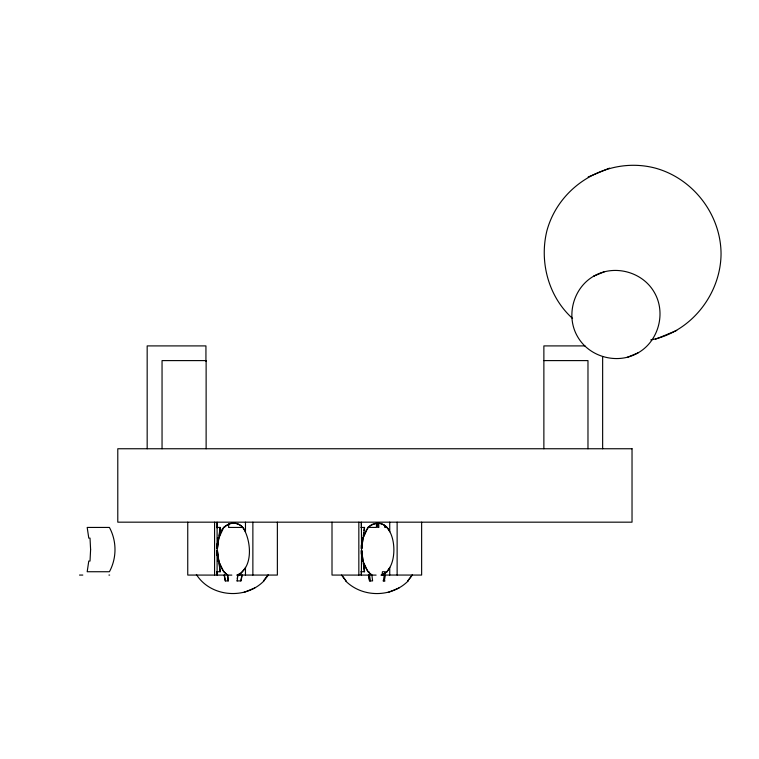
<?xml version="1.0" encoding="UTF-8"?>
<svg xmlns="http://www.w3.org/2000/svg" width="759" height="759" viewBox="0 0 759 759"><rect width="100%" height="100%" fill="white"/><g stroke="black" fill="none" stroke-linecap="round" stroke-linejoin="round"><path stroke-width="1.14" d="M389.244 530.911C387.166 526.101 381.72 522.562 376.473 523.188L376.436 527.439L368.039 527.401L363.068 538.084L361.578 548.729L361.36 575.066L361.398 571.593M217.131 571.593L217.093 575.066L217.093 522.173L217.15 527.885M217.302 555.379L217.349 550.74M361.569 554.222L361.607 550.74M216.865 548.434L217.083 543.852M361.123 548.434L361.293 545M244.977 530.911C242.472 524.953 234.939 521.281 228.848 524.033L228.563 527.439L242.88 527.448C251.438 540.275 253.696 568.671 236.694 575.123M239.806 575.066L244.977 568.254M237.159 580.91L237.814 575.047L239.882 574.221M219.028 536.015L220.063 527.439M363.295 535.996L363.684 532.79M363.941 530.645L364.329 527.439M217.491 548.539L218.763 538.159L217.349 538.122M218.801 538.112L217.311 548.729L217.662 538.122L218.801 538.112L223.763 527.41L228.848 524.033M361.749 548.539L362.138 545.389M362.394 543.292L363.039 538.131L361.616 538.122M218.99 537.609L220.347 527.439L216.704 527.439M363.257 537.609L364.605 527.439L360.971 527.439M237.273 578.567L237.804 575.066L277.367 575.066L277.367 522.173M380.961 575.123C402.649 568.833 395.885 509.308 369.111 526.518L366.341 530.019L363.846 536.11M383.361 580.91L384.291 575.066M384.462 573.956L384.813 571.736L382.441 571.736L382.071 575.047L383.181 575.066M384.32 580.91L385.382 575.066M385.781 572.874L385.989 571.736L387.137 571.717M240.774 580.91L241.941 575.066M242.216 575.066L241.011 580.91L236.922 580.91M219.579 536.12C220.565 524.867 235.281 518.511 242.88 527.448M389.244 568.254L387.024 571.85L382.071 575.047L421.634 575.066L421.634 522.173M263.468 580.91L267.88 575.066M407.725 580.91L412.137 575.066M407.887 580.91L412.317 575.066M268.392 575.066L263.752 580.91M367.935 527.505L369.111 526.518M368.039 527.401L371.901 524.431L376.473 523.188M650.786 339.89C690.842 332.48 720.86 294.131 721.05 253.715C720.832 214.55 693.166 178.488 655.387 168.137C609.003 155.87 559.459 184.475 546.897 230.783C539.184 261.94 548.52 296.892 572.571 318.467M593.785 276.134C573.187 287.86 565.597 316.19 577.58 336.645C589.297 357.252 617.627 364.842 638.082 352.859C658.689 341.133 666.279 312.812 654.296 292.348C642.569 271.741 614.249 264.16 593.785 276.134L604.468 271.713M196.382 574.487C210.585 597.162 245.508 599.971 263.952 580.91M345.573 580.91C362.233 597.779 391.549 597.779 408.209 580.91M655.387 339.282L676.753 330.44M627.399 357.29L638.082 352.859M588.168 176.989L609.534 168.137M244.094 592.371L254.777 587.95M388.352 592.371L399.035 587.95M223.668 527.505L224.702 527.439M363.068 538.084L361.92 538.122L361.578 548.729L361.36 522.173L361.417 527.885M217.349 561.053L218.763 561.005C220.537 566.423 222.748 571.821 227.634 575.066L228.336 580.91L225.195 580.91L224.133 575.066M361.616 561.053L363.03 561.005C364.832 566.413 366.995 571.831 371.901 575.066L372.603 580.91L369.462 580.91L368.4 575.066M231.837 575.104L187.748 575.066L187.748 522.173M376.103 575.104L332.006 575.066L332.006 522.173M585.018 345.905L543.871 345.905L543.871 448.749M543.899 360.601L587.978 360.601L587.978 448.749M216.704 571.736L220.347 571.736L218.99 561.565M360.971 571.736L364.605 571.736L363.257 561.565M79.515 575.066L82.807 575.066M108.926 575.066L109.638 575.066M383.124 580.91L385.041 580.91M363.058 561.062L361.92 561.053L361.569 550.436L363.058 561.062L362.394 555.873M387.137 527.448L384.813 527.439L384.462 525.219M237.814 575.047L238.924 575.066M218.801 561.081L217.662 561.053L217.311 550.436L218.801 561.081L217.491 550.636M382.953 574.734L384.063 575.066M363.836 563.045L367.935 571.66L371.901 575.066M341.597 575.066L346.019 580.91L342.309 575.901M219.579 563.045L223.668 571.66L227.634 575.066L228.098 580.91M368.665 575.066L369.699 580.91M224.408 575.066L225.432 580.91M368.969 571.736L369.111 572.656M369.491 575.066L370.42 580.91M361.749 550.636L362.138 553.776M363.286 563.159L364.329 571.736M219.028 563.159L220.063 571.736M361.123 550.73L361.293 554.174M216.865 550.73L217.083 555.313M378.675 523.112L378.845 527.439L377.64 527.439L377.574 523.008M361.578 545.019L361.607 548.444M217.302 543.871L217.349 548.444M602.646 356.54L602.646 448.749M397.128 522.173L397.128 575.066M389.737 522.173L389.737 531.793M389.737 567.381L389.737 575.066M358.836 522.173L358.836 575.066M252.87 522.173L252.87 575.066M245.47 522.173L245.47 531.793M245.47 567.381L245.47 575.066M214.579 522.173L214.579 575.066M206.125 448.749L206.125 360.601L162.047 360.601L162.047 448.749M205.936 361.275L205.936 345.905L147.17 345.905L147.17 448.749M90.606 549.582L90.017 561.053L88.775 561.053L87.19 571.736L109.429 571.736A44.297 41.498 -90 0 0 109.429 527.439L87.19 527.439L88.775 538.122L90.017 538.122L90.606 549.582M632.029 448.749L117.787 448.749L117.787 522.173L632.029 522.173L632.029 448.749"/></g></svg>
